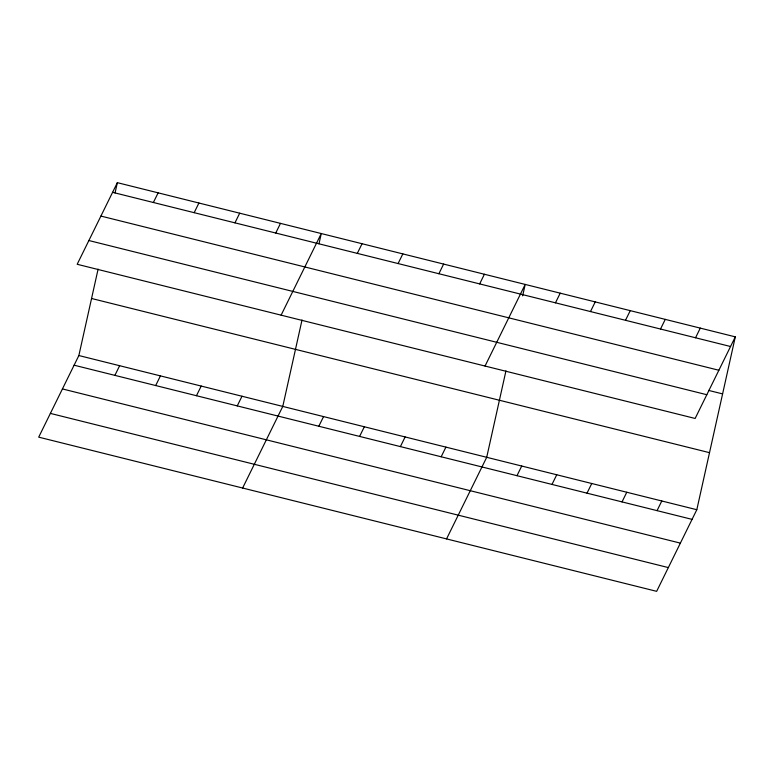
<?xml version="1.0" encoding="UTF-8"?>
<svg xmlns="http://www.w3.org/2000/svg" width="774" height="774" viewBox="0 0 774 774"><rect width="100%" height="100%" fill="white"/><g stroke="black" fill="none" stroke-linecap="round" stroke-linejoin="round"><path stroke-width="1.16" d="M735.3 336.854L695.139 418.463L77.187 264.282L117.348 182.664L735.3 336.854L696.813 509.718L656.652 591.336L38.7 437.146L78.861 355.537L98.105 269.1M115.055 192.939L117.348 182.664M302.024 319.981L282.781 406.418L242.63 488.026M318.985 243.82L321.268 233.545L281.117 315.163M505.954 370.862L486.711 457.299L446.55 538.907M522.653 295.842L525.198 284.435L485.037 366.044M153.378 202.498L158.128 192.842M194.168 212.676L198.918 203.02M114.891 375.361L119.641 365.705M234.948 222.854L239.698 213.198M155.68 385.539L160.431 375.883M275.738 233.032L280.488 223.376M196.461 395.717L201.211 386.062M237.25 405.895L242.001 396.24M357.307 253.379L362.058 243.723M398.088 263.557L402.838 253.901M318.82 426.242L323.571 416.586M438.877 273.735L443.628 264.079M359.6 436.42L364.351 426.764M479.657 283.913L484.408 274.257M400.39 446.598L405.141 436.942M441.17 456.776L445.921 447.12M555.461 302.827L560.212 293.172M590.475 311.564L595.235 301.908M516.974 475.691L521.724 466.035M625.498 320.301L630.249 310.645M551.988 484.427L556.748 474.772M660.512 329.037L665.263 319.381M587.011 493.164L591.762 483.508M695.536 337.774L700.286 328.118M622.025 501.9L626.776 492.245M657.049 510.637L661.799 500.981M112.598 192.32L730.55 346.51M100.91 216.072L718.862 370.253M708.597 390.406L722.597 393.898M88.875 240.53L706.826 394.721M91.555 298.483L709.516 452.674M78.861 355.537L696.813 509.718M74.111 365.193L692.062 519.373M62.423 388.935L680.375 543.125M50.387 413.403L668.339 567.584"/></g></svg>
